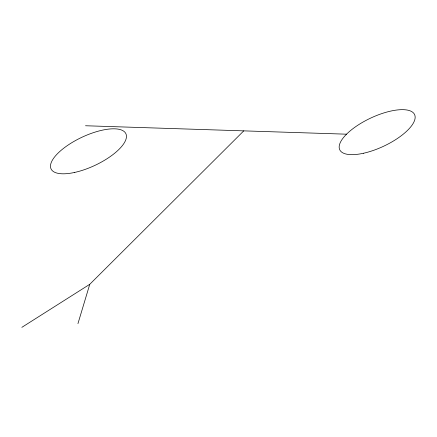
<?xml version="1.0" encoding="UTF-8"?>
<svg xmlns="http://www.w3.org/2000/svg" width="437" height="437" viewBox="0 0 437 437"><rect width="100%" height="100%" fill="white"/><g stroke="black" fill="none" stroke-linecap="round" stroke-linejoin="round"><path stroke-width="0.66" d="M77.95 323.62L89.76 284.312L243.759 130.865M21.85 327.346L89.76 284.312M85.526 125.752L346.541 134.186M74.661 172.429A41.351 15.492 -25.2 0 0 126.02 134.022A41.351 15.492 -25.2 0 0 64.709 147.466A41.351 15.492 -25.2 0 0 74.661 172.429M363.355 153.283A41.351 15.492 -25.2 0 0 414.713 114.871A41.351 15.492 -25.2 0 0 353.402 128.32A41.351 15.492 -25.2 0 0 363.355 153.283"/></g></svg>
